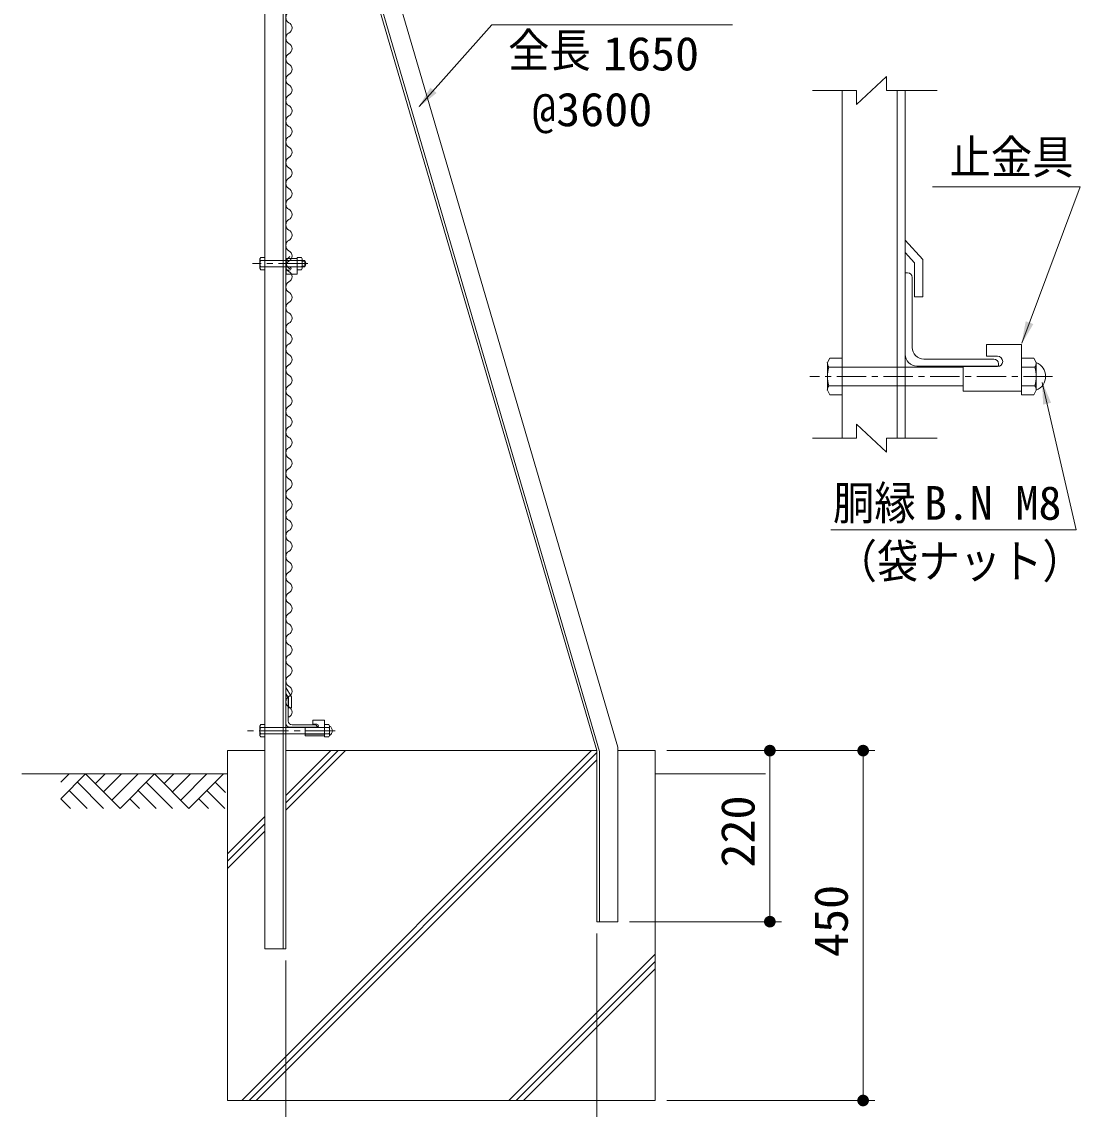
# Model space of a CAD drawing. Units: millimetres, scale not verified. Extents: x -4455 to 4455, y -3150 to 3150.
# Drawn here: x 434 to 1796, y -882 to 517 of the extents above; entities that cross this region are included whole.
import ezdxf
from ezdxf.enums import TextEntityAlignment as Align

# ---------------------------------------------------------------- set-up
doc = ezdxf.new("R2010")
doc.units = ezdxf.units.MM
doc.header["$LTSCALE"] = 30
doc.linetypes.add('DASHED', pattern=[7.5, 6, -1.5])
doc.linetypes.add('USER1', pattern=[2, 1.25, -0.25, 0.25, -0.25])
for name, color, linetype, lineweight in [('0-0_6文字', 3, 'Continuous', 9), ('0-1_4基礎', 4, 'Continuous', 18), ('0-2_1部材', 3, 'Continuous', 18), ('0-3_SUNPOU', 1, 'Continuous', 18), ('0-4_GL', 7, 'Continuous', 9), ('0-6_8部品', 7, 'Continuous', 18), ('0-7_7詳細', 7, 'Continuous', 18), ('0-8_0', 1, 'Continuous', 18), ('0-9_2網', 4, 'Continuous', 18), ('0-A_AMI', 3, 'Continuous', 18), ('0-C_5寸法', 1, 'Continuous', 18)]:
    doc.layers.add(name, color=color, linetype=linetype, lineweight=lineweight)
doc.styles.add('ＭＳ ゴシック', font='')
doc.styles.get('ＭＳ ゴシック').set_extended_font_data('MS Gothic')

# ---------------------------------------------------------------- blocks, each defined once
blk = doc.blocks.new('GL-マーク')
at = {"layer": '0-8_0'}
for p, q in [((-418.12, -21.21), (-396.91, 0)), ((-418.12, -63.64), (-354.48, 0)), ((-354.48, 0), (-265.86, -88.62)), ((-304.52, 0), (-329.5, -24.98)), ((-262.09, 0), (-308.29, -46.2)), ((-219.67, 0), (-287.08, -67.41)), ((-177.24, 0), (-265.86, -88.62)), ((-177.24, 0), (-88.62, -88.62)), ((-127.28, 0), (-152.26, -24.98)), ((-84.85, 0), (-131.05, -46.19)), ((-42.43, 0), (-109.83, -67.41)), ((0, 0), (-88.62, -88.62)), ((-375.7, -21.21), (-308.29, -88.62)), ((-198.45, -21.21), (-131.05, -88.62)), ((4.99, -47.42), (-21.21, -21.21)), ((-396.91, -42.43), (-350.71, -88.62)), ((-219.67, -42.43), (-173.47, -88.62)), ((3.77, -88.62), (-42.43, -42.43)), ((-418.12, -63.64), (-393.14, -88.62)), ((-240.88, -63.64), (-215.9, -88.62)), ((-38.66, -88.62), (-63.64, -63.64))]:
    blk.add_line(p, q, dxfattribs=at)
blk = doc.blocks.new('NAMIX13')
at = {"layer": '0-A_AMI'}
for centre, start, end in [((-106.7, -200), 298.07249, 61.92751), ((106.7, -600), 118.07249, 241.92751), ((-106.7, -1000), 298.07249, 61.92751), ((106.7, -1400), 118.07249, 241.92751), ((-106.7, -1800), 298.07249, 61.92751), ((106.7, -2200), 118.07249, 241.92751), ((-106.7, -2600), 298.07249, 61.92751), ((106.7, -3000), 118.07249, 241.92751), ((-106.7, -3400), 298.07249, 61.92751), ((106.7, -3800), 118.07249, 241.92751), ((-106.7, -4200), 298.07249, 61.92751), ((106.7, -4600), 118.07249, 241.92751), ((-106.7, -5000), 298.07249, 61.92751), ((106.7, -5400), 118.07249, 241.92751), ((-106.7, -5800), 298.07249, 61.92751), ((106.7, -6200), 118.07249, 241.92751), ((-106.7, -6600), 298.07249, 61.92751), ((106.7, -7000), 118.07249, 241.92751), ((-106.7, -7400), 298.07249, 61.92751), ((106.7, -7800), 118.07249, 241.92751), ((-106.7, -8200), 298.07249, 61.92751), ((106.7, -8600), 118.07249, 241.92751)]:
    blk.add_arc(centre, 226.7, start, end, dxfattribs=at)
blk = doc.blocks.new('M1')
at = {"layer": '0-3_SUNPOU'}
blk.add_line((-7.5, 0), (-57.86, 0), dxfattribs=at)
for points in [[(0, 0), (-7.5, 0), (-7.44, 0.94)], [(0, 0), (-7.44, -0.94), (-7.5, 0)], [(0, 0), (-7.44, 0.94), (-7.26, 1.87)], [(0, 0), (-7.26, -1.87), (-7.44, -0.94)], [(0, 0), (-7.26, 1.87), (-6.97, 2.76)], [(0, 0), (-6.97, -2.76), (-7.26, -1.87)], [(0, 0), (-6.97, 2.76), (-6.57, 3.61)], [(0, 0), (-6.57, -3.61), (-6.97, -2.76)], [(0, 0), (-6.57, 3.61), (-6.07, 4.41)], [(0, 0), (-6.07, -4.41), (-6.57, -3.61)], [(0, 0), (-6.07, 4.41), (-5.47, 5.13)], [(0, 0), (-5.47, -5.13), (-6.07, -4.41)], [(0, 0), (-5.47, 5.13), (-4.78, 5.78)], [(0, 0), (-4.78, -5.78), (-5.47, -5.13)], [(0, 0), (-4.78, 5.78), (-4.02, 6.33)], [(0, 0), (-4.02, -6.33), (-4.78, -5.78)], [(0, 0), (-4.02, 6.33), (-3.19, 6.79)], [(0, 0), (-3.19, -6.79), (-4.02, -6.33)], [(0, 0), (-3.19, 6.79), (-2.32, 7.13)], [(0, 0), (-2.32, -7.13), (-3.19, -6.79)], [(0, 0), (-2.32, 7.13), (-1.41, 7.37)], [(0, 0), (-1.41, -7.37), (-2.32, -7.13)], [(0, 0), (-1.41, 7.37), (-0.47, 7.49)], [(0, 0), (-0.47, -7.49), (-1.41, -7.37)], [(0, 0), (-0.47, 7.49), (0.47, 7.49)], [(0, 0), (0.47, -7.49), (-0.47, -7.49)], [(0, 0), (0.47, 7.49), (1.41, 7.37)], [(0, 0), (1.41, 7.37), (2.32, 7.13)], [(0, 0), (2.32, 7.13), (3.19, 6.79)], [(0, 0), (3.19, 6.79), (4.02, 6.33)], [(0, 0), (4.02, 6.33), (4.78, 5.78)], [(0, 0), (4.78, 5.78), (5.47, 5.13)], [(0, 0), (5.47, 5.13), (6.07, 4.41)], [(0, 0), (6.07, 4.41), (6.57, 3.61)], [(0, 0), (6.57, 3.61), (6.97, 2.76)], [(0, 0), (6.97, 2.76), (7.26, 1.87)], [(0, 0), (7.26, 1.87), (7.44, 0.94)], [(0, 0), (7.44, 0.94), (7.5, 0)], [(0, 0), (1.41, -7.37), (0.47, -7.49)], [(0, 0), (2.32, -7.13), (1.41, -7.37)], [(0, 0), (3.19, -6.79), (2.32, -7.13)], [(0, 0), (4.02, -6.33), (3.19, -6.79)], [(0, 0), (4.78, -5.78), (4.02, -6.33)], [(0, 0), (5.47, -5.13), (4.78, -5.78)], [(0, 0), (6.07, -4.41), (5.47, -5.13)], [(0, 0), (6.57, -3.61), (6.07, -4.41)], [(0, 0), (6.97, -2.76), (6.57, -3.61)], [(0, 0), (7.26, -1.87), (6.97, -2.76)], [(0, 0), (7.44, -0.94), (7.26, -1.87)], [(0, 0), (7.5, 0), (7.44, -0.94)]]:
    blk.add_solid(points, dxfattribs=at)

msp = doc.modelspace()

# ---------------------------------------------------------------- linework, layer by layer
at = {"layer": '0-0_6文字', "color": 7}
msp.add_lwpolyline([(1348.15, 512.62), (1038.65, 512.62), (945, 407.61)], dxfattribs=at)
msp.add_solid([(943.67, 406.12), (959.75, 431.97), (967.52, 425.04)], dxfattribs=at)
at = {"layer": '0-1_4基礎', "color": 7, "lineweight": 9}
for p, q in [((698.77, -420.71), (698.77, -870.71)), ((698.77, -420.71), (746.77, -420.71)), ((773.77, -420.71), (1173.77, -420.71)), ((1200.77, -420.71), (1248.77, -420.71)), ((1248.77, -420.71), (1248.77, -870.71)), ((698.77, -870.71), (1248.77, -870.71))]:
    msp.add_line(p, q, dxfattribs=at)
at = {"layer": '0-1_4基礎'}
for p, q in [((716.93, -870.71), (1166.93, -420.71)), ((726.31, -870.71), (1173.77, -423.25)), ((735.68, -870.71), (1173.77, -432.63)), ((773.77, -497.15), (850.21, -420.71)), ((773.77, -487.78), (840.83, -420.71)), ((773.77, -478.4), (831.46, -420.71)), ((698.77, -553.4), (746.77, -505.4)), ((698.77, -562.78), (746.77, -514.78)), ((698.77, -572.15), (746.77, -524.15)), ((1060.48, -870.71), (1248.77, -682.42)), ((1069.85, -870.71), (1248.77, -691.79)), ((1079.23, -870.71), (1248.77, -701.17))]:
    msp.add_line(p, q, dxfattribs=at)
at = {"layer": '0-2_1部材', "color": 7, "lineweight": 9}
for p, q in [((746.77, 1394.29), (746.77, -675.71)), ((770.27, 1394.29), (770.27, -675.71)), ((773.77, 1394.29), (773.77, -675.71)), ((783.77, 909.29), (1173.77, -420.71)), ((810.77, 913.85), (1200.77, -416.15)), ((787.27, 908.36), (1177.27, -421.64)), ((773.77, -339.63), (781.07, -351.59)), ((773.77, -345.71), (773.77, -385.71)), ((773.77, -347.31), (777.07, -352.72)), ((773.77, -350.71), (774.77, -350.71)), ((773.77, -385.71), (773.77, -350.71)), ((776.77, -382.71), (776.77, -352.71)), ((777.07, -365.72), (777.07, -352.72)), ((781.07, -365.72), (781.07, -351.59)), ((781.07, -365.72), (777.07, -365.72)), ((813.77, -390.71), (778.77, -390.71)), ((811.77, -387.71), (781.77, -387.71)), ((798.58, -390.98), (813.33, -390.98)), ((813.77, -390.71), (813.77, -389.71)), ((1200.77, -640.71), (1200.77, -416.15)), ((1173.77, -640.71), (1173.77, -420.71)), ((1177.27, -640.71), (1177.27, -421.64)), ((1173.77, -640.71), (1200.77, -640.71)), ((746.77, -675.71), (773.77, -675.71))]:
    msp.add_line(p, q, dxfattribs=at)
for centre, radius, start, end in [((783.21, 206.76), 9.05, 118.07249, 241.92751), ((774.77, -352.71), 2, 0, 90), ((778.77, -385.71), 5, 180, 270), ((781.77, -382.71), 5, 180, 270), ((811.77, -389.71), 2, 0, 90)]:
    msp.add_arc(centre, radius, start, end, dxfattribs=at)
at = {"layer": '0-4_GL'}
for p, q in [((698.77, -450.71), (433.86, -450.71)), ((1390.91, -450.71), (1248.77, -450.71))]:
    msp.add_line(p, q, dxfattribs=at)
at = {"layer": '0-6_8部品', "color": 3}
for p, q in [((740.37, 211.64), (741.48, 213.56)), ((740.37, 199.8), (740.37, 211.64)), ((741.48, 213.56), (746.77, 213.56)), ((746.77, 197.88), (746.77, 213.56)), ((774.11, 212.04), (774.11, 201.54)), ((774.11, 212.04), (788.31, 212.04)), ((788.31, 197.88), (788.31, 213.56)), ((788.31, 212.04), (788.31, 192.04)), ((794.71, 199.8), (794.71, 211.64)), ((741.05, 209.72), (746.77, 209.72)), ((741.05, 201.72), (746.77, 201.72)), ((774.11, 201.54), (778.06, 201.54)), ((774.11, 197.04), (778.06, 197.04)), ((774.11, 197.04), (774.11, 192.04)), ((794.02, 209.72), (788.31, 209.72)), ((794.02, 201.72), (788.31, 201.72)), ((793.6, 197.88), (788.31, 197.88)), ((794.71, 199.8), (793.6, 197.88)), ((794.71, 209.72), (798.26, 209.72)), ((794.71, 208.92), (798.66, 208.92)), ((794.71, 202.52), (798.66, 202.52)), ((794.71, 201.72), (798.26, 201.72)), ((798.26, 201.72), (798.26, 209.72)), ((774.11, 192.04), (788.31, 192.04))]:
    msp.add_line(p, q, dxfattribs=at)
at = {"layer": '0-6_8部品', "color": 1, "linetype": 'USER1'}
for p, q in [((801.73, 205.72), (730.89, 205.72)), ((836.99, -395.16), (724.38, -395.16))]:
    msp.add_line(p, q, dxfattribs=at)
at = {"layer": '0-6_8部品', "color": 3, "linetype": 'DASHED'}
for p, q in [((746.77, 209.72), (788.31, 209.72)), ((746.77, 201.72), (788.31, 201.72)), ((746.77, -391.16), (773.77, -391.16)), ((746.77, -399.16), (773.77, -399.16)), ((798.58, -399.48), (823.58, -399.48))]:
    msp.add_line(p, q, dxfattribs=at)
at = {"layer": '0-6_8部品', "lineweight": 9}
for p, q in [((740.37, -389.24), (741.48, -387.32)), ((740.37, -401.08), (740.37, -389.24)), ((741.05, -391.16), (746.77, -391.16)), ((741.48, -387.32), (746.77, -387.32)), ((746.77, -403), (746.77, -387.32)), ((768.86, -391.16), (823.58, -391.16)), ((798.58, -401.48), (798.58, -390.98)), ((808.58, -386.48), (808.58, -381.48)), ((808.58, -381.48), (823.58, -381.48)), ((808.58, -386.48), (813.33, -386.48)), ((823.58, -401.48), (823.58, -381.48)), ((823.58, -387.32), (823.58, -403)), ((828.87, -387.32), (823.58, -387.32)), ((829.29, -391.16), (823.58, -391.16)), ((829.98, -389.24), (828.87, -387.32)), ((741.05, -399.16), (746.77, -399.16)), ((773.77, -399.16), (828.48, -399.16)), ((798.58, -401.48), (823.58, -401.48)), ((829.29, -399.16), (823.58, -399.16)), ((828.87, -403), (823.58, -403))]:
    msp.add_line(p, q, dxfattribs=at)
at = {"layer": '0-6_8部品', "color": 3}
for points in [[(794.71, 211.64), (793.6, 213.56), (788.31, 213.56)], [(740.37, 199.8), (741.48, 197.88), (746.77, 197.88)]]:
    msp.add_lwpolyline(points, dxfattribs=at)
at = {"layer": '0-6_8部品', "lineweight": 9}
for points in [[(829.98, -389.24), (829.98, -401.08), (828.87, -403)], [(740.37, -401.08), (741.48, -403), (746.77, -403)]]:
    msp.add_lwpolyline(points, dxfattribs=at)
at = {"layer": '0-6_8部品', "color": 3}
for centre, radius, start, end in [((743.4, 211.64), 3.03, 180, 219.3382), ((791.68, 211.64), 3.03, 320.6618, 0), ((752.37, 205.72), 12, 160.52878, 199.47122), ((743.4, 199.8), 3.03, 140.6618, 180), ((778.06, 199.29), 2.25, 270, 90), ((782.71, 205.72), 12, 340.52878, 19.47122), ((791.68, 199.8), 3.03, 0, 39.3382), ((791.33, 205.72), 8, 330, 30)]:
    msp.add_arc(centre, radius, start, end, dxfattribs=at)
at = {"layer": '0-6_8部品', "lineweight": 9}
for centre, radius, start, end in [((743.4, -389.24), 3.03, 180, 219.3382), ((752.37, -395.16), 12, 160.52878, 199.47122), ((813.33, -388.73), 2.25, 270, 90), ((826.95, -389.24), 3.03, 320.6618, 0), ((817.98, -395.16), 12, 340.52878, 19.47122), ((826.82, -395.16), 6.71, 298.05542, 61.94458), ((743.4, -401.08), 3.03, 140.6618, 180), ((826.95, -401.08), 3.03, 0, 39.3382)]:
    msp.add_arc(centre, radius, start, end, dxfattribs=at)
at = {"layer": '0-7_7詳細', "color": 4}
for p, q in [((1507.71, 428.41), (1451.15, 428.41)), ((1507.71, 428.41), (1507.71, 410.41)), ((1546.48, 428.41), (1611.75, 428.41)), ((1546.48, -36.73), (1507.71, -0.73)), ((1507.71, -18.73), (1507.71, -0.73)), ((1507.71, -18.73), (1451.15, -18.73)), ((1546.48, -18.73), (1611.75, -18.73)), ((1546.48, -18.73), (1546.48, -36.73))]:
    msp.add_line(p, q, dxfattribs=at)
at = {"layer": '0-7_7詳細', "lineweight": 9}
for p, q in [((1489.53, -18.73), (1489.53, 428.41)), ((1560.03, -18.73), (1560.03, 428.41)), ((1570.53, -18.73), (1570.53, 428.41)), ((1570.53, 235.85), (1593.03, 210.88)), ((1570.53, 220.17), (1582.53, 206.85)), ((1593.03, 162.93), (1593.03, 210.88)), ((1582.53, 162.93), (1582.53, 206.85)), ((1570.53, 193.97), (1570.53, 88.97)), ((1570.53, 193.97), (1573.53, 193.97)), ((1579.53, 187.97), (1579.53, 97.97)), ((1593.03, 162.93), (1582.53, 162.93)), ((1674.96, 86.66), (1674.96, 101.66)), ((1674.96, 101.66), (1719.96, 101.66)), ((1719.96, 41.66), (1719.96, 101.66)), ((1470.33, 78.38), (1473.65, 84.14)), ((1473.65, 84.14), (1489.53, 84.14)), ((1489.53, 84.14), (1489.53, 37.1)), ((1674.96, 86.66), (1689.21, 86.66)), ((1719.96, 84.14), (1719.96, 37.1)), ((1735.83, 84.14), (1719.96, 84.14)), ((1739.16, 78.38), (1735.83, 84.14)), ((1470.33, 78.38), (1470.33, 42.86)), ((1472.39, 72.62), (1489.53, 72.62)), ((1570.53, 72.62), (1644.96, 72.62)), ((1585.53, 73.97), (1690.53, 73.97)), ((1594.53, 82.97), (1684.53, 82.97)), ((1644.96, 73.16), (1689.21, 73.16)), ((1644.96, 41.66), (1644.96, 73.16)), ((1690.53, 73.97), (1690.53, 76.97)), ((1737.1, 72.62), (1719.96, 72.62)), ((1739.16, 78.38), (1739.16, 42.86)), ((1470.33, 42.86), (1473.65, 37.1)), ((1472.39, 48.62), (1489.53, 48.62)), ((1570.53, 48.62), (1644.96, 48.62)), ((1737.1, 48.62), (1719.96, 48.62)), ((1739.16, 42.86), (1735.83, 37.1)), ((1473.65, 37.1), (1489.53, 37.1)), ((1644.96, 41.66), (1719.96, 41.66)), ((1735.83, 37.1), (1719.96, 37.1))]:
    msp.add_line(p, q, dxfattribs=at)
at = {"layer": '0-7_7詳細', "color": 3, "linetype": 'DASHED'}
for p, q in [((1489.53, 72.62), (1570.53, 72.62)), ((1489.53, 48.62), (1570.53, 48.62))]:
    msp.add_line(p, q, dxfattribs=at)
at = {"layer": '0-7_7詳細', "color": 1, "linetype": 'USER1'}
msp.add_line((1760.21, 60.62), (1447.96, 60.62), dxfattribs=at)
at = {"layer": '0-7_7詳細', "color": 4}
msp.add_lwpolyline([(1546.48, 428.41), (1546.48, 446.41), (1507.71, 410.41)], dxfattribs=at)
at = {"layer": '0-7_7詳細', "color": 5}
for points in [[(1605.64, 304.22), (1795.73, 304.22), (1720.66, 103.53)], [(1474.79, -136.9), (1790.4, -136.9), (1746.82, 52.79)]]:
    msp.add_lwpolyline(points, dxfattribs=at)
at = {"layer": '0-7_7詳細', "lineweight": 9}
for centre, radius, start, end in [((1573.53, 187.97), 6, 0, 90), ((1594.53, 97.97), 15, 180, 270), ((1585.53, 88.97), 15, 180, 270), ((1689.21, 79.91), 6.75, 270, 90), ((1479.41, 78.38), 9.09, 180, 219.3382), ((1506.33, 60.62), 36, 160.52878, 199.47122), ((1684.53, 76.97), 6, 0, 90), ((1730.07, 78.38), 9.09, 320.6618, 0), ((1703.16, 60.62), 36, 340.52878, 19.47122), ((1732.01, 60.62), 19.14, 291.90813, 68.09187), ((1479.41, 42.86), 9.09, 140.6618, 180), ((1730.07, 42.86), 9.09, 0, 39.3382)]:
    msp.add_arc(centre, radius, start, end, dxfattribs=at)
at = {"layer": '0-7_7詳細', "color": 5}
for points in [[(1719.96, 101.66), (1725.59, 131.58), (1735.35, 127.93)], [(1746.38, 54.74), (1758.17, 26.67), (1748.02, 24.34)]]:
    msp.add_solid(points, dxfattribs=at)
at = {"layer": '0-9_2網', "color": 3}
for centre, start, end in [((774.05, -157.79), 298.07249, 61.92751), ((781.16, -171.12), 118.07249, 241.92751), ((774.05, -184.46), 298.07249, 61.92751)]:
    msp.add_arc(centre, 7.56, start, end, dxfattribs=at)
at = {"layer": '0-A_AMI'}
for centre, start, end in [((781.16, -197.79), 118.07249, 241.92751), ((774.05, -211.12), 298.07249, 61.92751), ((781.16, -224.46), 118.07249, 241.92751), ((774.05, -237.79), 298.07249, 61.92751), ((781.16, -251.12), 118.07249, 241.92751), ((774.05, -264.46), 298.07249, 61.92751), ((781.16, -277.79), 118.07249, 241.92751), ((774.05, -291.12), 298.07249, 61.92751), ((781.16, -304.46), 118.07249, 241.92751), ((774.05, -317.79), 298.07249, 61.92751), ((781.16, -331.12), 118.07249, 241.92751), ((774.05, -344.46), 298.07249, 61.92751), ((781.16, -357.79), 118.07249, 241.92751), ((774.05, -371.12), 298.07249, 61.92751)]:
    msp.add_arc(centre, 7.56, start, end, dxfattribs=at)
at = {"layer": '0-C_5寸法'}
for p, q in [((1263.77, -420.71), (1531.39, -420.71)), ((1263.77, -420.71), (1411.39, -420.71)), ((1396.39, -450.71), (1396.39, -610.71)), ((1516.39, -450.71), (1516.39, -840.71)), ((1215.77, -640.71), (1411.39, -640.71)), ((1173.77, -655.71), (1173.77, -1054.19)), ((773.77, -690.71), (773.77, -1054.19)), ((1263.77, -870.71), (1531.39, -870.71))]:
    msp.add_line(p, q, dxfattribs=at)

# ---------------------------------------------------------------- block references
at = {"layer": '0-4_GL', "xscale": 0.5, "yscale": 0.5}
msp.add_blockref('GL-マーク', (693.34, -450.71), dxfattribs=at)
at = {"layer": '0-9_2網', "xscale": 0.03333333, "yscale": 0.03333333}
for p in [(777.61, 728.88), (777.61, 435.54), (777.61, 142.21)]:
    msp.add_blockref('NAMIX13', p, dxfattribs=at)
at = {"layer": '0-C_5寸法'}
for p, rotation in [((1396.39, -420.71), 90), ((1516.39, -420.71), 90), ((1396.39, -640.71), 270), ((1516.39, -870.71), 270)]:
    msp.add_blockref('M1', p, dxfattribs=dict(at, rotation=rotation))

# ---------------------------------------------------------------- texts
at = {"layer": '0-0_6文字', "style": 'ＭＳ ゴシック'}
for s, width, p in [('全長', 0.9, (1059.56, 445.39)), ('1650', 1.05, (1181.59, 441.1)), ('@3600', 1.05, (1090.4, 369.35))]:
    msp.add_text(s, height=43.33, dxfattribs=dict(at, width=width)).set_placement(p, align=Align.BOTTOM_LEFT)
at = {"layer": '0-7_7詳細', "color": 3, "style": 'ＭＳ ゴシック', "width": 0.9}
for s, p in [('止金具', (1627.54, 308.05)), ('胴縁', (1477.62, -136.79)), ('（袋ナット）', (1481.09, -211.67))]:
    msp.add_text(s, height=43.33, dxfattribs=at).set_placement(p, align=Align.BOTTOM_LEFT)
at = {"layer": '0-7_7詳細', "color": 3, "style": 'ＭＳ ゴシック'}
msp.add_text('B.N M8', height=43.33, dxfattribs=at).set_placement((1594.66, -136.79), align=Align.BOTTOM_LEFT)
at = {"layer": '0-C_5寸法', "color": 3, "style": 'ＭＳ ゴシック', "width": 1.05}
for s, p in [('220', (1389.71, -571.21)), ('450', (1509.71, -686.21))]:
    msp.add_text(s, height=43.33, rotation=90, dxfattribs=at).set_placement(p, align=Align.BOTTOM_LEFT)

doc.saveas('drawing.dxf')
